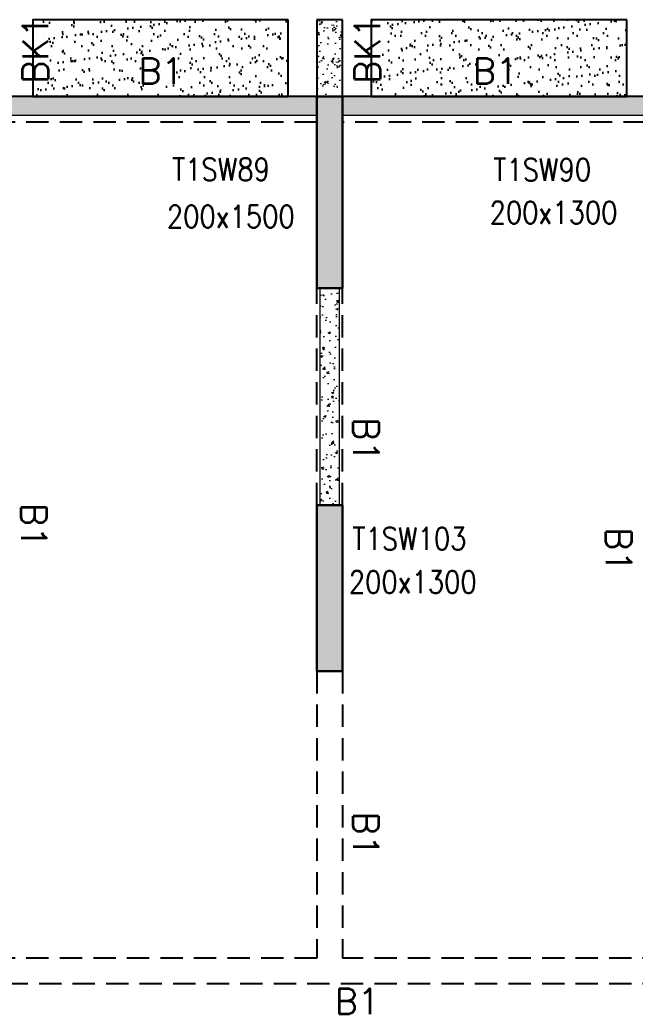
# Model space of a CAD drawing. Header units: millimetres. Extents: x 1078357 to 2594950, y -4969473 to -4636555.
# Drawn here: x 1298697 to 1303513, y -4659722 to -4651934 of the extents above; entities that cross this region are included whole.
import ezdxf

# ---------------------------------------------------------------- set-up
doc = ezdxf.new("R2010")
doc.units = ezdxf.units.MM
for name, pattern in [('CONTINOUS', [0]), ('HIDDEN', [0.375, 0.25, -0.125]), ('New Retail block$0$CONTINOUS', [0])]:
    doc.linetypes.add(name, pattern=pattern)
for name, color, linetype, lineweight in [('A-_ANOTDIMA_D-', 6, 'Continuous', 13), ('COL. NO.', 30, 'Continuous', 25), ('COL. SIZE', 7, 'Continuous', 25), ('HATCH', 8, 'Continuous', 30), ('S-NON STR RCC WALL', 8, 'Continuous', 0)]:
    doc.layers.add(name, color=color, linetype=linetype, lineweight=lineweight)
for name, color, linetype in [('B-200x650', 241, 'HIDDEN'), ('S-COLUMN_SHEAR WALL', 1, 'Continuous'), ('S-PROJECTION', 54, 'New Retail block$0$CONTINOUS')]:
    doc.layers.add(name, color=color, linetype=linetype)
doc.styles.add('ROMANS', font='romans.shx', dxfattribs={"width": 0.85})

# ---------------------------------------------------------------- blocks, each defined once
blk = doc.blocks.new('G$CD63B60BD')
at = {"layer": 'COL. NO.', "linetype": 'Continuous', "style": 'ROMANS', "width": 0.85}
for s, p in [('T1SW89', (69692.1, 15241.4, -320.4)), ('T1SW90', (72207, 15239.1, -270.4)), ('T1SW103', (71103.6, 12349.5, -320.4))]:
    blk.add_text(s, height=175, dxfattribs=at).set_placement(p)
at = {"layer": 'COL. SIZE', "linetype": 'Continuous', "style": 'ROMANS', "width": 0.85}
for s, p in [('200x1500', (69650.8, 14872.6, -320.4)), ('200x1300', (72177.3, 14903.7, -270.4)), ('200x1300', (71075.3, 12010, -320.4))]:
    blk.add_text(s, height=175, dxfattribs=at).set_placement(p)

msp = doc.modelspace()

# ---------------------------------------------------------------- hatches: boundary and pattern name
at = {"layer": 'HATCH'}
h = msp.add_hatch(dxfattribs=at)
h.set_pattern_fill('AR-SAND', color=8, scale=3, angle=179.97015)
h.set_pattern_definition([(37.4701541, (-1665161.65, 9335035.87), (-4.7236114, 146.8264517), [0, -115.824, 0, -129.54, 0, -123.825]), (7.4701541, (-1665161.65, 9335035.87), (134.9689868, 214.9772528), [0, -62.484, 0, -104.394, 0, -40.005]), (327.4701541, (-1665255.38, 9335035.92), (237.2979035, 0.3075449), [0, -38.1, 0, -137.16, 0, -179.07]), (317.4701541, (-1665255.38, 9335035.92), (229.1017424, 66.759465), [0, -19.05, 0, -89.916, 0, -102.87])])
h.paths.add_polyline_path([(1300796.9, -4651934.4), (1298796.9, -4651934.4), (1298796.9, -4652534.4), (1300796.9, -4652534.4)])
h = msp.add_hatch(dxfattribs=at)
h.set_pattern_fill('AR-SAND', color=8, scale=3, angle=179.97015)
h.set_pattern_definition([(37.4701541, (-1667811.65, 9335035.87), (-4.7236114, 146.8264517), [0, -115.824, 0, -129.54, 0, -123.825]), (7.4701541, (-1667811.65, 9335035.87), (134.9689868, 214.9772528), [0, -62.484, 0, -104.394, 0, -40.005]), (327.4701541, (-1667905.38, 9335035.92), (237.2979035, 0.3075449), [0, -38.1, 0, -137.16, 0, -179.07]), (317.4701541, (-1667905.38, 9335035.92), (229.1017424, 66.759465), [0, -19.05, 0, -89.916, 0, -102.87])])
h.paths.add_polyline_path([(1303446.9, -4651934.4), (1301446.9, -4651934.4), (1301446.9, -4652534.4), (1303446.9, -4652534.4)])
at = {"layer": 'S-COLUMN_SHEAR WALL', "lineweight": 25, "extrusion": (-1.00316e-06, 2.11765e-11, 1)}
h = msp.add_hatch(color=1, dxfattribs=at)
h.dxf.hatch_style = 1
h.paths.add_polyline_path([(1301021.7, -4652534.4), (1301221.7, -4652534.4), (1301221.7, -4654034.4), (1301021.7, -4654034.4)])
at = {"layer": 'S-COLUMN_SHEAR WALL', "lineweight": 25, "extrusion": (1.00316e-06, 1.91639e-11, 1)}
h = msp.add_hatch(color=1, dxfattribs=at)
h.dxf.hatch_style = 1
h.paths.add_polyline_path([(1301221.7, -4652534.4), (1301021.7, -4652534.4), (1301021.7, -4654034.4), (1301221.7, -4654034.4)])
at = {"layer": 'S-COLUMN_SHEAR WALL', "lineweight": 25, "extrusion": (-1.00316e-06, 2.11765e-11, 1)}
h = msp.add_hatch(color=1, dxfattribs=at)
h.dxf.hatch_style = 1
h.paths.add_polyline_path([(1301021.7, -4657034.4), (1301221.7, -4657034.4), (1301221.7, -4655734.4), (1301021.7, -4655734.4)])
at = {"layer": 'S-COLUMN_SHEAR WALL', "lineweight": 25, "extrusion": (1.00316e-06, 1.91639e-11, 1)}
h = msp.add_hatch(color=1, dxfattribs=at)
h.dxf.hatch_style = 1
h.paths.add_polyline_path([(1301221.7, -4657034.4), (1301021.7, -4657034.4), (1301021.7, -4655734.4), (1301221.7, -4655734.4)])
at = {"layer": 'S-NON STR RCC WALL'}
h = msp.add_hatch(dxfattribs=at)
h.set_pattern_fill('AR-CONC', color=256, angle=180)
h.set_pattern_definition([(50, (-7232823.2, 32903153.86), (182.184669, -15.93908554), [19.05, -209.55]), (355, (-7232823.2, 32903153.86), (-35.2434214, 191.0568452), [15.24, -167.6405842]), (100.4514447, (-7232808.01, 32903152.53), (146.9412471, 175.1177519), [16.1900088, -178.0902446]), (46.1842, (-7232823.2, 32903204.66), (271.0790409, -42.0423279), [28.575, -314.325]), (96.6355576, (-7232800.6, 32903201.16), (237.404134, 247.4261246), [24.2850231, -267.1356082]), (351.1841512, (-7232823.2, 32903204.66), (237.404134, 247.4261246), [22.859967, -251.459732]), (21, (-7232797.8, 32903191.96), (151.61439127, -102.2651982), [19.05, -209.55]), (326, (-7232797.8, 32903191.96), (61.80202835, 184.1879661), [15.24, -167.64]), (71.451445, (-7232785.16, 32903183.44), (213.4164193, 81.9227689), [16.1900088, -178.0899376]), (37.5, (-7232823.196, 32903153.86), (3.08860325, 84.55503887), [0, -165.608, 0, -170.18, 0, -168.275]), (7.5, (-7232823.2, 32903153.86), (66.8196625, 100.18057482), [0, -97.028, 0, -161.798, 0, -64.135]), (327.5, (-7232879.84, 32903153.86), (135.59059517, -5.72874399), [0, -63.5, 0, -198.12, 0, -262.89]), (317.5, (-7232905.24, 32903153.86), (148.1291814, 25.42649103), [0, -82.55, 0, -131.572, 0, -186.69])])
h.paths.add_polyline_path([(1301221.6, -4652534.3), (1301221.6, -4651934.3), (1301021.6, -4651934.3), (1301021.6, -4652534.3), (1301221.6, -4652534.3)], is_closed=False)
h = msp.add_hatch(dxfattribs=at)
h.set_pattern_fill('AR-CONC', color=256, angle=180)
h.set_pattern_definition([(50, (-4011974.1, 18799845.6), (182.184669, -15.9390855), [19.05, -209.55]), (355, (-4011974.1, 18799845.6), (-35.2434214, 191.0568452), [15.24, -167.6405842]), (100.4514447, (-4011958.92, 18799844.27), (146.9412471, 175.1177519), [16.1900088, -178.0902446]), (46.1842, (-4011974.1, 18799896.4), (271.0790409, -42.042328), [28.575, -314.325]), (96.6355576, (-4011951.5, 18799892.9), (237.404134, 247.4261246), [24.285023, -267.135608]), (351.1841512, (-4011974.1, 18799896.4), (237.404134, 247.4261246), [22.859967, -251.459732]), (21, (-4011948.7, 18799883.7), (151.6143913, -102.2651982), [19.05, -209.55]), (326, (-4011948.7, 18799883.7), (61.8020283, 184.1879661), [15.24, -167.64]), (71.451445, (-4011936.07, 18799875.18), (213.4164193, 81.9227689), [16.1900088, -178.0899376]), (37.5, (-4011974.1, 18799845.6), (3.08860325, 84.55503887), [0, -165.608, 0, -170.18, 0, -168.275]), (7.5, (-4011974.1, 18799845.6), (66.8196625, 100.18057482), [0, -97.028, 0, -161.798, 0, -64.135]), (327.5, (-4012030.74, 18799845.6), (135.59059517, -5.728744), [0, -63.5, 0, -198.12, 0, -262.89]), (317.5, (-4012056.14, 18799845.6), (148.1291814, 25.42649103), [0, -82.55, 0, -131.572, 0, -186.69])])
h.paths.add_polyline_path([(1305896.9, -4652534.4), (1306221.9, -4652534.4), (1306221.9, -4652684.4), (1305896.9, -4652684.4)])
h.paths.add_polyline_path([(1304096.9, -4652534.4), (1305896.9, -4652534.4), (1305896.9, -4652684.4), (1304096.9, -4652684.4)])
h.paths.add_polyline_path([(1298146.9, -4652534.4), (1298896.9, -4652534.4), (1298896.9, -4652684.4), (1298146.9, -4652684.4)])
h.paths.add_polyline_path([(1298896.9, -4652534.4), (1300696.9, -4652534.4), (1300696.9, -4652684.4), (1298896.9, -4652684.4)])
h.paths.add_polyline_path([(1303346.9, -4652534.4), (1304096.9, -4652534.4), (1304096.9, -4652684.4), (1303346.9, -4652684.4)])
h.paths.add_polyline_path([(1301546.9, -4652534.4), (1303346.9, -4652534.4), (1303346.9, -4652684.4), (1301546.9, -4652684.4)])
h.paths.add_polyline_path([(1296024.8, -4652534.4), (1296346.9, -4652534.4), (1296346.9, -4652684.4), (1296024.8, -4652684.4)])
h.paths.add_polyline_path([(1300696.9, -4652534.4), (1301021.9, -4652534.4), (1301021.9, -4652684.4), (1300696.9, -4652684.4)])
h.paths.add_polyline_path([(1301221.9, -4652534.4), (1301546.9, -4652534.4), (1301546.9, -4652684.4), (1301221.9, -4652684.4)])
h.paths.add_polyline_path([(1296346.9, -4652534.4), (1298146.9, -4652534.4), (1298146.9, -4652684.4), (1296346.9, -4652684.4)])
at = {"layer": 'S-NON STR RCC WALL', "ltscale": 700}
h = msp.add_hatch(dxfattribs=at)
h.set_pattern_fill('AR-CONC', color=256)
h.set_pattern_definition([(50, (167930.57, 163887.39), (182.184669, -15.9390855), [19.05, -209.55]), (355, (167930.57, 163887.39), (-35.2434214, 191.056845), [15.24, -167.640584]), (100.4514447, (167945.75, 163886.06), (146.941247, 175.117752), [16.190009, -178.0902446]), (46.1842, (167930.57, 163938.19), (271.079041, -42.042328), [28.575, -314.325]), (96.6355576, (167953.16, 163934.68), (237.404134, 247.426125), [24.285023, -267.135608]), (351.184151, (167930.57, 163938.2), (237.404134, 247.426125), [22.859967, -251.459732]), (21, (167955.97, 163925.49), (151.6143913, -102.265198), [19.05, -209.55]), (326, (167955.97, 163925.49), (61.802028, 184.187966), [15.24, -167.64]), (71.451445, (167968.6, 163916.96), (213.416419, 81.922769), [16.190009, -178.0899376]), (37.5, (167930.567, 163887.39), (3.08860325, 84.5550389), [0, -165.608, 0, -170.18, 0, -168.275]), (7.5, (167930.57, 163887.39), (66.8196625, 100.1805748), [0, -97.028, 0, -161.798, 0, -64.135]), (327.5, (167873.925, 163887.39), (135.5905952, -5.728744), [0, -63.5, 0, -198.12, 0, -262.89]), (317.5, (167848.52, 163887.39), (148.1291814, 25.426491), [0, -82.55, 0, -131.572, 0, -186.69])])
h.paths.add_polyline_path([(1301046.9, -4654034.3), (1301196.9, -4654034.3), (1301196.9, -4655734.3), (1301046.9, -4655734.3)])

# ---------------------------------------------------------------- linework, layer by layer
at = {"layer": 'B-200x650', "linetype": 'CONTINOUS', "ltscale": 700}
for p, q in [((1301221.6, -4651934.3, 0), (1301021.6, -4651934.3, 0)), ((1301021.6, -4651934.3, 0), (1301021.6, -4652534.3, 0)), ((1301221.6, -4652534.3, 0), (1301221.6, -4651934.3, 0)), ((1301021.9, -4652534.4, 0), (1296021.9, -4652534.4, 0)), ((1306221.9, -4652534.4, 0), (1301221.9, -4652534.4, 0))]:
    msp.add_line(p, q, dxfattribs=at)
at = {"layer": 'B-200x650', "linetype": 'HIDDEN', "ltscale": 700}
for p, q in [((1301021.9, -4652734.4, 0), (1296021.9, -4652734.4, 0)), ((1306221.9, -4652734.4, 0), (1301221.9, -4652734.4, 0)), ((1301021.9, -4655734.3, 0), (1301021.9, -4654034.3, 0)), ((1301221.9, -4655734.3, 0), (1301221.9, -4654034.3, 0)), ((1301021.9, -4657034.4, 0), (1301021.9, -4659284.4, 0)), ((1301221.9, -4657034.4, 0), (1301221.9, -4659284.4, 0)), ((1301021.9, -4659284.3, 0), (1294696.7, -4659284.3, 0)), ((1306896.7, -4659284.3, 0), (1301221.9, -4659284.3, 0)), ((1306896.7, -4659484.3, 0), (1294696.7, -4659484.3, 0))]:
    msp.add_line(p, q, dxfattribs=at)
at = {"layer": 'S-COLUMN_SHEAR WALL', "color": 1, "lineweight": 25, "extrusion": (-1.00316e-06, 2.11765e-11, 1), "elevation": -1.3}
for points in [[(1301021.7, -4652534.4), (1301221.7, -4652534.4), (1301221.7, -4654034.4), (1301021.7, -4654034.4)], [(1301021.7, -4657034.4), (1301221.7, -4657034.4), (1301221.7, -4655734.4), (1301021.7, -4655734.4)]]:
    msp.add_lwpolyline(points, close=True, dxfattribs=at)
at = {"layer": 'S-COLUMN_SHEAR WALL', "color": 1, "lineweight": 25, "extrusion": (1.00316e-06, 1.91639e-11, 1), "elevation": 1.3}
for points in [[(1301221.7, -4652534.4), (1301021.7, -4652534.4), (1301021.7, -4654034.4), (1301221.7, -4654034.4)], [(1301221.7, -4657034.4), (1301021.7, -4657034.4), (1301021.7, -4655734.4), (1301221.7, -4655734.4)]]:
    msp.add_lwpolyline(points, close=True, dxfattribs=at)
at = {"layer": 'S-NON STR RCC WALL', "elevation": 0}
for points in [[(1296024.8, -4652534.4), (1301021.9, -4652534.4), (1301021.9, -4652684.4), (1296024.8, -4652684.4)], [(1301221.9, -4652534.4), (1306221.9, -4652534.4), (1306221.9, -4652684.4), (1301221.9, -4652684.4)]]:
    msp.add_lwpolyline(points, close=True, dxfattribs=at)
at = {"layer": 'S-NON STR RCC WALL', "ltscale": 700, "elevation": 0}
msp.add_lwpolyline([(1301046.9, -4654034.3), (1301196.9, -4654034.3), (1301196.9, -4655734.3), (1301046.9, -4655734.3)], close=True, dxfattribs=at)
at = {"layer": 'S-PROJECTION', "elevation": 0}
for points in [[(1300796.9, -4651934.4), (1298796.9, -4651934.4), (1298796.9, -4652534.4), (1300796.9, -4652534.4)], [(1303446.9, -4651934.4), (1301446.9, -4651934.4), (1301446.9, -4652534.4), (1303446.9, -4652534.4)]]:
    msp.add_lwpolyline(points, close=True, dxfattribs=at)

# ---------------------------------------------------------------- block references
at = {"layer": 'A-_ANOTDIMA_D-', "color": 2, "ltscale": 700}
msp.add_blockref('G$CD63B60BD', (1230196.7, -4668434.4, 0), dxfattribs=at)

# ---------------------------------------------------------------- texts
at = {"layer": 'B-200x650', "linetype": 'CONTINOUS', "ltscale": 700, "style": 'ROMANS'}
for p in [(1298917.2, -4652434, 50), (1301517.2, -4652434, 50)]:
    msp.add_text('BK1', height=200, rotation=90, dxfattribs=at).set_placement(p)
at = {"layer": 'B-200x650', "linetype": 'HIDDEN', "ltscale": 500, "style": 'ROMANS'}
for rotation, p in [(359.99906, (1299624.6, -4652434, -2.7)), (359.99906, (1302241.7, -4652434, -2.7)), (269.99906, (1301305.8, -4655048.4, -2.7)), (269.99906, (1298705.8, -4655718.6, -2.7)), (269.99906, (1303283.3, -4655909.3, -2.7)), (269.99906, (1301305.1, -4658136.3, -2.7)), (359.99906, (1301161.3, -4659721.5, -2.7))]:
    msp.add_text('B1', height=200, rotation=rotation, dxfattribs=at).set_placement(p)

doc.saveas('drawing.dxf')
